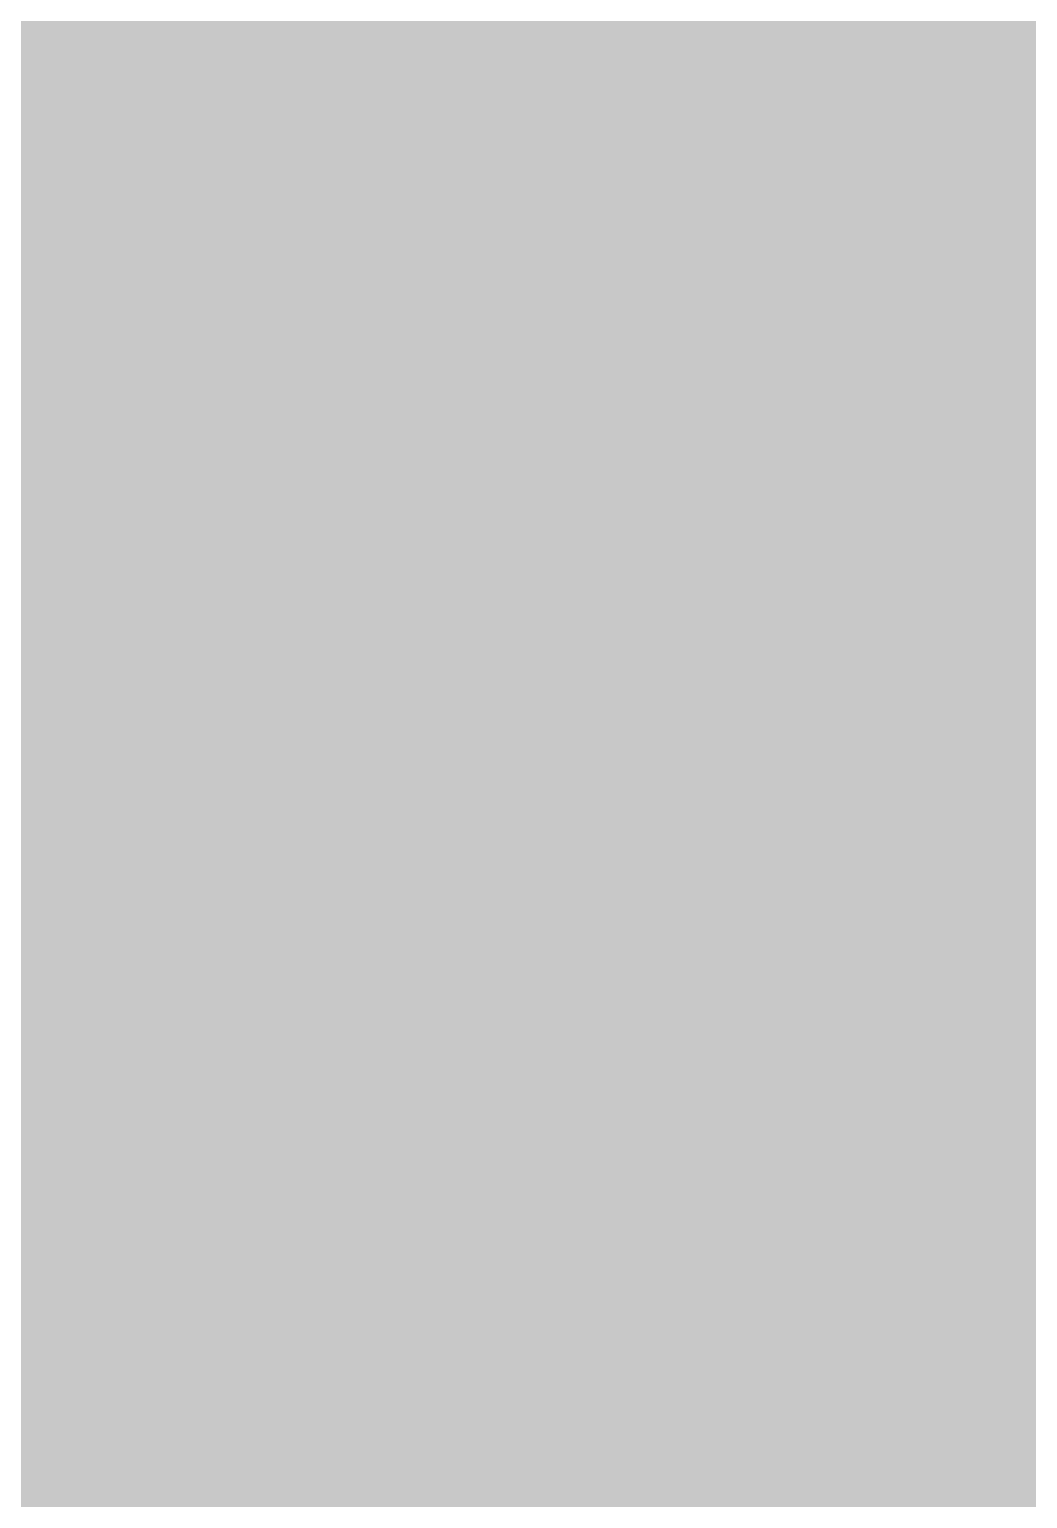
# Model space of a CAD drawing. Extents: x -7 to 100, y -42 to 30.
# Drawn here: x 5.75 to 11.28, y 10.17 to 18.3 of the extents above; entities that cross this region are included whole.
import ezdxf

# ---------------------------------------------------------------- set-up
doc = ezdxf.new("R2010")
doc.units = 0
doc.header["$MEASUREMENT"] = 0
doc.layers.get('0').update_dxf_attribs({"linetype": 'CONTINUOUS'})
for name, color, linetype in [('22-315-0_BOT', 7, 'CONTINUOUS'), ('22-315-0_DRD', 7, 'CONTINUOUS'), ('22-315-0_GND', 6, 'CONTINUOUS'), ('22-315-0_IN1', 4, 'CONTINUOUS'), ('22-315-0_SMB', 3, 'CONTINUOUS'), ('22-315-0_SMT', 5, 'CONTINUOUS'), ('22-315-0_SPT', 14, 'CONTINUOUS'), ('22-315-0_SST', 12, 'CONTINUOUS'), ('22-315-0_TOP', 11, 'CONTINUOUS'), ('THRUHOLE_TAP', 15, 'CONTINUOUS')]:
    doc.layers.add(name, color=color, linetype=linetype)

# ---------------------------------------------------------------- blocks, each defined once
blk = doc.blocks.new('ROUND_56')
at = {"const_width": 0.35052}
blk.add_lwpolyline([(-0.17526, 0, 1), (0.17526, 0, 1)], format="xyb", close=True, dxfattribs=at)
blk = doc.blocks.new('ROUND_62')
at = {"const_width": 0.35052}
blk.add_lwpolyline([(-0.17526, 0, 1), (0.17526, 0, 1)], format="xyb", close=True, dxfattribs=at)
blk = doc.blocks.new('ROUND_80')
at = {"const_width": 0.0635}
blk.add_lwpolyline([(-0.03175, 0, 1), (0.03175, 0, 1)], format="xyb", close=True, dxfattribs=at)
blk = doc.blocks.new('RECTANGLE_1')
blk.add_solid([(1.3462, 1.4986), (1.3462, -1.4986), (-1.3462, 1.4986), (-1.3462, -1.4986)])
blk = doc.blocks.new('RECTANGLE_2')
blk.add_solid([(0.63627, 0.51308), (0.63627, -0.51308), (-0.63627, 0.51308), (-0.63627, -0.51308)])
blk = doc.blocks.new('ROUND_30')
at = {"const_width": 0.35052}
blk.add_lwpolyline([(-0.17526, 0, 1), (0.17526, 0, 1)], format="xyb", close=True, dxfattribs=at)
blk = doc.blocks.new('ROUND_83')
at = {"const_width": 0.10033}
blk.add_lwpolyline([(-0.050164, 0, 1), (0.050164, 0, 1)], format="xyb", close=True, dxfattribs=at)

msp = doc.modelspace()

# ---------------------------------------------------------------- linework, layer by layer
at = {"layer": '22-315-0_BOT'}
for points, const_width in [([(10.2616, 27.97556), (10.2616, 11.0363)], 0.254), ([(10.033, 27.74696), (10.033, 11.0363)], 0.254), ([(9.8044, 27.51836), (9.8044, 11.0363)], 0.254), ([(10.4902, 26.1747), (10.4902, 11.0363)], 0.254), ([(10.7188, 26.1747), (10.7188, 11.0363)], 0.254), ([(10.9474, 26.1747), (10.9474, 11.0363)], 0.254), ([(11.176, 26.1747), (11.176, 11.04392)], 0.254), ([(9.5758, 23.98776), (9.5758, 11.0363)], 0.254), ([(9.3472, 23.75916), (9.3472, 11.0363)], 0.254), ([(9.1186, 23.53056), (9.1186, 11.0363)], 0.254), ([(8.89, 23.30196), (8.89, 11.0363)], 0.254), ([(8.6614, 23.07336), (8.6614, 11.0363)], 0.254), ([(8.4328, 22.84476), (8.4328, 11.0363)], 0.254), ([(8.2042, 22.61616), (8.2042, 11.0363)], 0.254), ([(7.9756, 22.38756), (7.9756, 11.0363)], 0.254), ([(7.747, 22.15896), (7.747, 11.0363)], 0.254), ([(7.5184, 21.93036), (7.5184, 11.0363)], 0.254), ([(7.2898, 21.70176), (7.2898, 11.03122)], 0.254), ([(7.0612, 21.47316), (7.0612, 10.95502)], 0.254), ([(6.8326, 21.24456), (6.8326, 10.75944)], 0.254), ([(6.604, 21.01596), (6.604, 10.53084)], 0.254), ([(6.3754, 20.78736), (6.3754, 10.30224)], 0.254), ([(6.1468, 20.55876), (6.1468, 10.07364)], 0.254), ([(5.6896, 20.2946), (5.6896, 10.0203)], 0.254), ([(5.9182, 20.34794), (5.9182, 10.0203)], 0.254), ([(18.2118, 18.2118), (-2.8956, 18.2118)], 0.254), ([(18.2118, 17.9832), (-2.8956, 17.9832)], 0.254), ([(18.2118, 17.7546), (-2.8956, 17.7546)], 0.254), ([(18.2118, 17.526), (-2.8956, 17.526)], 0.254), ([(18.2118, 17.2974), (-2.7559, 17.2974)], 0.254), ([(18.2118, 17.0688), (-2.64414, 17.0688)], 0.254), ([(18.2118, 16.8402), (-2.62382, 16.8402)], 0.254), ([(18.2118, 16.6116), (-2.68224, 16.6116)], 0.254), ([(18.2118, 16.383), (-2.84988, 16.383)], 0.254), ([(18.2118, 16.1544), (-5.969, 16.1544)], 0.254), ([(18.2118, 15.9258), (-5.969, 15.9258)], 0.254), ([(18.2118, 15.6972), (-5.969, 15.6972)], 0.254), ([(18.2118, 15.4686), (-5.969, 15.4686)], 0.254), ([(18.2118, 15.24), (-5.969, 15.24)], 0.254), ([(18.2118, 15.0114), (-5.969, 15.0114)], 0.254), ([(18.2118, 14.7828), (-5.969, 14.7828)], 0.254), ([(18.2118, 14.5542), (-5.969, 14.5542)], 0.254), ([(18.2118, 14.3256), (-5.969, 14.3256)], 0.254), ([(18.2118, 14.097), (-5.969, 14.097)], 0.254), ([(18.2118, 13.8684), (-5.969, 13.8684)], 0.254), ([(18.2118, 13.6398), (-5.969, 13.6398)], 0.254), ([(18.2118, 13.4112), (-5.969, 13.4112)], 0.254), ([(18.2118, 13.1826), (-5.969, 13.1826)], 0.254), ([(18.2118, 12.954), (-5.969, 12.954)], 0.254), ([(18.2118, 12.7254), (-5.969, 12.7254)], 0.254), ([(18.2118, 12.4968), (-5.969, 12.4968)], 0.254), ([(18.2118, 12.2682), (-5.969, 12.2682)], 0.254), ([(18.2118, 12.0396), (-5.969, 12.0396)], 0.254), ([(18.2118, 11.811), (-5.969, 11.811)], 0.254), ([(18.2118, 11.5824), (-5.969, 11.5824)], 0.254), ([(18.21688, 11.3538), (-3.41376, 11.3538)], 0.254), ([(18.32864, 11.1252), (-3.05816, 11.1252)], 0.254), ([(11.15568, 11.0363), (7.366, 11.0363)], 0.254), ([(6.9723, 10.8966), (-2.87782, 10.8966)], 0.254), ([(6.92658, 10.85342), (6.09092, 10.0203)], 0.254), ([(6.73862, 10.668), (-2.77876, 10.668)], 0.254), ([(11.43, 10.414), (7.366, 10.414), (6.35, 9.398), (2.286, 9.398), (1.016, 8.128)], 0.635), ([(6.51002, 10.4394), (-2.73304, 10.4394)], 0.254), ([(6.28142, 10.2108), (-2.73812, 10.2108)], 0.254)]:
    msp.add_lwpolyline(points, dxfattribs=dict(at, const_width=const_width))
at = {"layer": '22-315-0_BOT', "const_width": 0.254}
for points in [[(11.43, 11.09472, 0.1041726), (11.15542, 11.03689)], [(7.366, 11.0363, 0.198913), (6.92597, 10.85403)]]:
    msp.add_lwpolyline(points, format="xyb", dxfattribs=at)
at = {"layer": '22-315-0_DRD', "const_width": 0.254}
for points in [[(10.033, 12.065), (10.033, 10.795)], [(11.303, 12.065), (10.033, 12.065)], [(10.668, 12.065), (10.668, 10.795)], [(11.303, 10.795), (11.303, 12.065)], [(11.303, 11.43), (10.033, 11.43)], [(10.795, 11.049), (10.795, 9.779)], [(12.065, 11.049), (10.795, 11.049)], [(10.033, 10.795), (11.303, 10.795)], [(12.065, 10.414), (10.795, 10.414)]]:
    msp.add_lwpolyline(points, dxfattribs=at)
at = {"layer": '22-315-0_IN1', "const_width": 0.254}
for points in [[(6.1468, 29.337), (6.1468, 0.381)], [(6.3754, 29.337), (6.3754, 0.381)], [(6.604, 29.337), (6.604, 0.381)], [(6.8326, 29.337), (6.8326, 0.381)], [(7.0612, 29.337), (7.0612, 0.381)], [(7.2898, 29.337), (7.2898, 0.381)], [(7.5184, 29.337), (7.5184, 0.381)], [(7.747, 29.337), (7.747, 0.381)], [(7.9756, 29.337), (7.9756, 0.381)], [(8.2042, 29.337), (8.2042, 0.381)], [(8.4328, 29.337), (8.4328, 0.381)], [(8.6614, 29.337), (8.6614, 0.381)], [(8.89, 29.337), (8.89, 0.381)], [(9.1186, 29.337), (9.1186, 0.381)], [(9.3472, 29.337), (9.3472, 0.381)], [(9.5758, 29.337), (9.5758, 2.86512)], [(9.8044, 29.337), (9.8044, 3.2639)], [(10.033, 29.337), (10.033, 3.4544)], [(10.2616, 29.337), (10.2616, 3.56362)], [(10.4902, 26.1747), (10.4902, 3.61188)], [(10.7188, 26.1747), (10.7188, 3.61188)], [(10.9474, 26.1747), (10.9474, 10.89152)], [(11.176, 26.1747), (11.176, 11.04392)], [(5.9182, 25.19426), (5.9182, 4.80314)], [(5.6896, 24.78532), (5.6896, 5.21208)], [(28.6512, 18.2118), (-5.969, 18.2118)], [(28.6512, 17.9832), (-5.969, 17.9832)], [(28.6512, 17.7546), (-5.969, 17.7546)], [(28.6512, 17.526), (-3.05816, 17.526)], [(28.6512, 17.2974), (-2.7559, 17.2974)], [(28.6512, 17.0688), (-2.64414, 17.0688)], [(28.6512, 16.8402), (-2.62382, 16.8402)], [(19.07794, 16.6116), (-2.68224, 16.6116)], [(18.92808, 16.383), (-2.84988, 16.383)], [(18.87728, 16.1544), (-5.969, 16.1544)], [(18.90776, 15.9258), (-5.969, 15.9258)], [(19.03222, 15.6972), (-5.969, 15.6972)], [(19.39544, 15.4686), (-5.969, 15.4686)], [(22.17928, 15.24), (-5.969, 15.24)], [(22.21992, 15.0114), (-5.969, 15.0114)], [(22.35708, 14.7828), (-5.969, 14.7828)], [(28.6512, 14.5542), (-5.969, 14.5542)], [(28.6512, 14.3256), (-5.969, 14.3256)], [(28.6512, 14.097), (-5.969, 14.097)], [(28.6512, 13.8684), (-5.969, 13.8684)], [(28.6512, 13.6398), (-5.969, 13.6398)], [(28.6512, 13.4112), (-5.969, 13.4112)], [(19.20494, 13.1826), (-5.969, 13.1826)], [(19.05508, 12.954), (-5.969, 12.954)], [(19.00428, 12.7254), (-5.969, 12.7254)], [(19.03476, 12.4968), (-5.969, 12.4968)], [(19.15922, 12.2682), (-5.969, 12.2682)], [(19.25574, 12.0396), (-5.969, 12.0396)], [(18.99412, 11.811), (-5.969, 11.811)], [(18.89506, 11.5824), (-5.969, 11.5824)], [(18.88236, 11.3538), (-3.41376, 11.3538)], [(18.95094, 11.1252), (-3.05816, 11.1252)], [(10.94994, 10.8966), (-2.87782, 10.8966)], [(10.80008, 10.668), (-2.77876, 10.668)], [(10.74928, 10.4394), (-2.73304, 10.4394)], [(10.77976, 10.2108), (-2.73812, 10.2108)]]:
    msp.add_lwpolyline(points, dxfattribs=at)
for points in [[(11.43, 11.09472, 0.4142136), (10.74928, 10.414)], [(10.74928, 10.414, 0.4142136), (11.43, 9.73328)]]:
    msp.add_lwpolyline(points, format="xyb", dxfattribs=at)
at = {"layer": '22-315-0_SMB', "const_width": 0.254}
for points in [[(9.017, 23.622), (9.017, 4.445)], [(9.1186, 23.622), (9.1186, 4.445)], [(9.3472, 23.622), (9.3472, 4.445)], [(9.5758, 23.622), (9.5758, 4.445)], [(9.8044, 23.622), (9.8044, 4.445)], [(10.033, 23.622), (10.033, 4.445)], [(10.2616, 23.622), (10.2616, 4.445)], [(10.4902, 23.622), (10.4902, 4.445)], [(10.7188, 23.622), (10.7188, 4.445)], [(10.9474, 23.622), (10.9474, 4.445)], [(11.176, 23.622), (11.176, 4.445)], [(17.653, 18.2626), (9.017, 18.2626)], [(17.653, 18.034), (9.017, 18.034)], [(17.653, 17.8054), (9.017, 17.8054)], [(17.653, 17.5768), (9.017, 17.5768)], [(17.653, 17.3482), (9.017, 17.3482)], [(17.653, 17.1196), (9.017, 17.1196)], [(17.653, 16.891), (9.017, 16.891)], [(17.653, 16.6624), (9.017, 16.6624)], [(17.653, 16.4338), (9.017, 16.4338)], [(17.653, 16.2052), (9.017, 16.2052)], [(17.653, 15.9766), (9.017, 15.9766)], [(17.653, 15.748), (9.017, 15.748)], [(17.653, 15.5194), (9.017, 15.5194)], [(17.653, 15.2908), (9.017, 15.2908)], [(17.653, 15.0622), (9.017, 15.0622)], [(17.653, 14.8336), (9.017, 14.8336)], [(17.653, 14.605), (9.017, 14.605)], [(17.653, 14.3764), (9.017, 14.3764)], [(17.653, 14.1478), (9.017, 14.1478)], [(17.653, 13.9192), (9.017, 13.9192)], [(17.653, 13.6906), (9.017, 13.6906)], [(17.653, 13.462), (9.017, 13.462)], [(17.653, 13.2334), (9.017, 13.2334)], [(17.653, 13.0048), (9.017, 13.0048)], [(17.653, 12.7762), (9.017, 12.7762)], [(17.653, 12.5476), (9.017, 12.5476)], [(17.653, 12.319), (9.017, 12.319)], [(17.653, 12.0904), (9.017, 12.0904)], [(17.653, 11.8618), (9.017, 11.8618)], [(17.653, 11.6332), (9.017, 11.6332)], [(17.653, 11.4046), (9.017, 11.4046)], [(17.526, 11.176), (9.017, 11.176)], [(17.2974, 10.9474), (9.017, 10.9474)], [(17.0688, 10.7188), (9.017, 10.7188)], [(16.8402, 10.4902), (9.017, 10.4902)], [(16.637, 10.2616), (9.017, 10.2616)]]:
    msp.add_lwpolyline(points, dxfattribs=at)
at = {"layer": '22-315-0_SMT', "const_width": 0.127}
for points in [[(7.99592, 18.20672), (5.49402, 18.20672)], [(7.99592, 18.20672), (7.99592, 11.10488), (5.49402, 11.10488)], [(7.99592, 18.17878), (5.49402, 18.17878)], [(5.70992, 18.20672), (5.70992, 17.18056)], [(5.82422, 18.20672), (5.82422, 17.1196)], [(5.93852, 18.20672), (5.93852, 17.05356)], [(6.05282, 18.20672), (6.05282, 16.97736)], [(6.16712, 18.20672), (6.16712, 16.89354)], [(6.28142, 18.20672), (6.28142, 16.8021)], [(6.39572, 18.20672), (6.39572, 16.69796)], [(6.51002, 18.20672), (6.51002, 16.58366)], [(6.62432, 18.20672), (6.62432, 16.45158)], [(6.73862, 18.20672), (6.73862, 16.30426)], [(6.85292, 18.20672), (6.85292, 16.13154)], [(6.96722, 18.20672), (6.96722, 15.9258)], [(7.08152, 18.20672), (7.08152, 15.66926)], [(7.19582, 18.20672), (7.19582, 15.29588)], [(7.31012, 18.20672), (7.31012, 11.10488)], [(7.42442, 18.20672), (7.42442, 11.10488)], [(7.53872, 18.20672), (7.53872, 11.10488)], [(7.65302, 18.20672), (7.65302, 11.10488)], [(7.76732, 18.20672), (7.76732, 11.10488)], [(7.88162, 18.20672), (7.88162, 11.10488)], [(7.99592, 18.06448), (5.49402, 18.06448)], [(7.99592, 17.95018), (5.49402, 17.95018)], [(7.99592, 17.83588), (5.49402, 17.83588)], [(7.99592, 17.72158), (5.49402, 17.72158)], [(7.99592, 17.60728), (5.49402, 17.60728)], [(7.99592, 17.49298), (5.49402, 17.49298)], [(7.99592, 17.37868), (5.49402, 17.37868)], [(7.99592, 17.26438), (5.52704, 17.26438)], [(7.99592, 17.15008), (5.77088, 17.15008)], [(7.99592, 17.03578), (5.96646, 17.03578)], [(7.99592, 16.92148), (6.13156, 16.92148)], [(7.99592, 16.80718), (6.2738, 16.80718)], [(7.99592, 16.69288), (6.4008, 16.69288)], [(7.99592, 16.57858), (6.5151, 16.57858)], [(7.99592, 16.46428), (6.61416, 16.46428)], [(7.99592, 16.34998), (6.7056, 16.34998)], [(7.99592, 16.23568), (6.78688, 16.23568)], [(7.99592, 16.12138), (6.86054, 16.12138)], [(7.99592, 16.00708), (6.92658, 16.00708)], [(7.99592, 15.89278), (6.985, 15.89278)], [(7.99592, 15.77848), (7.0358, 15.77848)], [(7.99592, 15.66418), (7.08406, 15.66418)], [(7.99592, 15.54988), (7.1247, 15.54988)], [(7.99592, 15.43558), (7.16026, 15.43558)], [(7.99592, 15.32128), (7.19074, 15.32128)], [(7.99592, 15.20698), (7.21614, 15.20698)], [(7.99592, 15.09268), (7.23646, 15.09268)], [(7.99592, 14.97838), (7.2517, 14.97838)], [(7.99592, 14.86408), (7.26186, 14.86408)], [(7.99592, 14.74978), (7.26948, 14.74978)], [(7.99592, 14.63548), (7.26948, 14.63548)], [(7.99592, 14.52118), (7.26694, 14.52118)], [(7.99592, 14.40688), (7.25932, 14.40688)], [(7.99592, 14.29258), (7.24662, 14.29258)], [(7.99592, 14.17828), (7.22884, 14.17828)], [(7.19582, 14.01318), (7.19582, 11.10488)], [(7.99592, 14.06398), (7.20852, 14.06398)], [(7.99592, 13.94968), (7.18058, 13.94968)], [(7.99592, 13.83538), (7.14756, 13.83538)], [(7.99592, 13.72108), (7.112, 13.72108)], [(7.99592, 13.60678), (7.06882, 13.60678)], [(7.08152, 13.64234), (7.08152, 11.10488)], [(7.99592, 13.49248), (7.02056, 13.49248)], [(7.99592, 13.37818), (6.96468, 13.37818)], [(6.96722, 13.38326), (6.96722, 11.10488)], [(7.99592, 13.26388), (6.90372, 13.26388)], [(7.99592, 13.14958), (6.83514, 13.14958)], [(6.85292, 13.17752), (6.85292, 11.10488)], [(7.99592, 13.03528), (6.75894, 13.03528)], [(6.73862, 13.00734), (6.73862, 11.10488)], [(7.99592, 12.92098), (6.67512, 12.92098)], [(7.99592, 12.80668), (6.58114, 12.80668)], [(6.62432, 12.85748), (6.62432, 11.10488)], [(6.51002, 12.72794), (6.51002, 11.10488)], [(7.99592, 12.69238), (6.477, 12.69238)], [(7.99592, 12.57808), (6.36016, 12.57808)], [(6.39572, 12.61364), (6.39572, 11.10488)], [(7.99592, 12.46378), (6.22808, 12.46378)], [(6.28142, 12.5095), (6.28142, 11.10488)], [(6.16712, 12.41552), (6.16712, 11.10488)], [(6.05282, 12.3317), (6.05282, 11.10488)], [(7.99592, 12.34948), (6.07822, 12.34948)], [(7.99592, 12.23518), (5.90296, 12.23518)], [(5.93852, 12.25804), (5.93852, 11.10488)], [(5.82422, 12.18946), (5.82422, 11.10488)], [(7.99592, 12.12088), (5.69468, 12.12088)], [(5.70992, 12.1285), (5.70992, 11.10488)], [(7.99592, 12.00658), (5.49402, 12.00658)], [(7.99592, 11.89228), (5.49402, 11.89228)], [(7.99592, 11.77798), (5.49402, 11.77798)], [(7.99592, 11.66368), (5.49402, 11.66368)], [(7.99592, 11.54938), (5.49402, 11.54938)], [(7.99592, 11.43508), (5.49402, 11.43508)], [(7.99592, 11.32078), (5.49402, 11.32078)], [(7.99592, 11.20648), (5.49402, 11.20648)]]:
    msp.add_lwpolyline(points, dxfattribs=at)
for points in [[(7.26948, 14.6558, 0.3066331), (5.49402, 17.27708)], [(5.49402, 12.03198, 0.3067242), (7.27202, 14.6558)]]:
    msp.add_lwpolyline(points, format="xyb", dxfattribs=at)
at = {"layer": '22-315-0_SPT', "const_width": 0.127}
for points in [[(7.99592, 18.20672), (5.49402, 18.20672), (5.49402, 17.27708)], [(7.99592, 18.17878), (5.49402, 18.17878)], [(5.70992, 18.20672), (5.70992, 17.18056)], [(5.82422, 18.20672), (5.82422, 17.1196)], [(5.93852, 18.20672), (5.93852, 17.05356)], [(6.05282, 18.20672), (6.05282, 16.97736)], [(6.16712, 18.20672), (6.16712, 16.89354)], [(6.28142, 18.20672), (6.28142, 16.8021)], [(6.39572, 18.20672), (6.39572, 16.69796)], [(6.51002, 18.20672), (6.51002, 16.58366)], [(6.62432, 18.20672), (6.62432, 16.45158)], [(6.73862, 18.20672), (6.73862, 16.30426)], [(6.85292, 18.20672), (6.85292, 16.13154)], [(6.96722, 18.20672), (6.96722, 15.9258)], [(7.08152, 18.20672), (7.08152, 15.66926)], [(7.19582, 18.20672), (7.19582, 15.29588)], [(7.31012, 18.20672), (7.31012, 11.10488)], [(7.42442, 18.20672), (7.42442, 11.10488)], [(7.53872, 18.20672), (7.53872, 11.10488)], [(7.65302, 18.20672), (7.65302, 11.10488)], [(7.76732, 18.20672), (7.76732, 11.10488)], [(7.88162, 18.20672), (7.88162, 11.10488)], [(7.99592, 18.20672), (7.99592, 11.10488)], [(7.99592, 18.06448), (5.49402, 18.06448)], [(7.99592, 17.95018), (5.49402, 17.95018)], [(7.99592, 17.83588), (5.49402, 17.83588)], [(7.99592, 17.72158), (5.49402, 17.72158)], [(7.99592, 17.60728), (5.49402, 17.60728)], [(7.99592, 17.49298), (5.49402, 17.49298)], [(7.99592, 17.37868), (5.49402, 17.37868)], [(7.99592, 17.26438), (5.52704, 17.26438)], [(7.99592, 17.15008), (5.77088, 17.15008)], [(7.99592, 17.03578), (5.96646, 17.03578)], [(7.99592, 16.92148), (6.13156, 16.92148)], [(7.99592, 16.80718), (6.2738, 16.80718)], [(7.99592, 16.69288), (6.4008, 16.69288)], [(7.99592, 16.57858), (6.5151, 16.57858)], [(7.99592, 16.46428), (6.61416, 16.46428)], [(7.99592, 16.34998), (6.7056, 16.34998)], [(7.99592, 16.23568), (6.78688, 16.23568)], [(7.99592, 16.12138), (6.86054, 16.12138)], [(7.99592, 16.00708), (6.92658, 16.00708)], [(7.99592, 15.89278), (6.985, 15.89278)], [(7.99592, 15.77848), (7.0358, 15.77848)], [(7.99592, 15.66418), (7.08406, 15.66418)], [(7.99592, 15.54988), (7.1247, 15.54988)], [(7.99592, 15.43558), (7.16026, 15.43558)], [(7.99592, 15.32128), (7.19074, 15.32128)], [(7.99592, 15.20698), (7.21614, 15.20698)], [(7.99592, 15.09268), (7.23646, 15.09268)], [(7.99592, 14.97838), (7.2517, 14.97838)], [(7.99592, 14.86408), (7.26186, 14.86408)], [(7.99592, 14.74978), (7.26948, 14.74978)], [(7.99592, 14.63548), (7.26948, 14.63548)], [(7.99592, 14.52118), (7.26694, 14.52118)], [(7.99592, 14.40688), (7.25932, 14.40688)], [(7.99592, 14.29258), (7.24662, 14.29258)], [(7.99592, 14.17828), (7.22884, 14.17828)], [(7.19582, 14.01318), (7.19582, 11.10488)], [(7.99592, 14.06398), (7.20852, 14.06398)], [(7.99592, 13.94968), (7.18058, 13.94968)], [(7.99592, 13.83538), (7.14756, 13.83538)], [(7.99592, 13.72108), (7.112, 13.72108)], [(7.99592, 13.60678), (7.06882, 13.60678)], [(7.08152, 13.64234), (7.08152, 11.10488)], [(7.99592, 13.49248), (7.02056, 13.49248)], [(7.99592, 13.37818), (6.96468, 13.37818)], [(6.96722, 13.38326), (6.96722, 11.10488)], [(7.99592, 13.26388), (6.90372, 13.26388)], [(7.99592, 13.14958), (6.83514, 13.14958)], [(6.85292, 13.17752), (6.85292, 11.10488)], [(7.99592, 13.03528), (6.75894, 13.03528)], [(6.73862, 13.00734), (6.73862, 11.10488)], [(7.99592, 12.92098), (6.67512, 12.92098)], [(7.99592, 12.80668), (6.58114, 12.80668)], [(6.62432, 12.85748), (6.62432, 11.10488)], [(6.51002, 12.72794), (6.51002, 11.10488)], [(7.99592, 12.69238), (6.477, 12.69238)], [(7.99592, 12.57808), (6.36016, 12.57808)], [(6.39572, 12.61364), (6.39572, 11.10488)], [(7.99592, 12.46378), (6.22808, 12.46378)], [(6.28142, 12.5095), (6.28142, 11.10488)], [(6.16712, 12.41552), (6.16712, 11.10488)], [(6.05282, 12.3317), (6.05282, 11.10488)], [(7.99592, 12.34948), (6.07822, 12.34948)], [(7.99592, 12.23518), (5.90296, 12.23518)], [(5.93852, 12.25804), (5.93852, 11.10488)], [(5.82422, 12.18946), (5.82422, 11.10488)], [(7.99592, 12.12088), (5.69468, 12.12088)], [(5.70992, 12.1285), (5.70992, 11.10488)], [(7.99592, 12.00658), (5.49402, 12.00658)], [(7.99592, 11.89228), (5.49402, 11.89228)], [(7.99592, 11.77798), (5.49402, 11.77798)], [(7.99592, 11.66368), (5.49402, 11.66368)], [(7.99592, 11.54938), (5.49402, 11.54938)], [(7.99592, 11.43508), (5.49402, 11.43508)], [(7.99592, 11.32078), (5.49402, 11.32078)], [(7.99592, 11.20648), (5.49402, 11.20648)], [(7.99592, 11.10488), (5.49402, 11.10488)]]:
    msp.add_lwpolyline(points, dxfattribs=at)
for points in [[(7.26948, 14.6558, 0.3066331), (5.49402, 17.27708)], [(5.49402, 12.03198, 0.3067242), (7.27202, 14.6558)]]:
    msp.add_lwpolyline(points, format="xyb", dxfattribs=at)
at = {"layer": '22-315-0_SST'}
for points, const_width in [([(1.04648, 11.70432), (1.04648, 16.58366), (2.46634, 18.00352), (7.34568, 18.00352)], 0.1524), ([(7.84606, 17.50568), (7.84606, 12.6238)], 0.1524), ([(18.2626, 17.399), (18.2626, 16.8656), (10.9474, 16.8656), (10.9474, 17.399)], 0.1524), ([(9.7409, 17.06118), (9.7409, 16.21282), (9.68248, 16.04518), (9.32688, 16.04518), (9.26592, 16.21282), (9.26592, 17.06118)], 0.1524), ([(10.5791, 16.04518), (10.10412, 16.04518), (10.5791, 16.72082), (10.5791, 16.891), (10.52068, 17.06118), (10.16508, 17.06118), (10.10412, 16.891)], 0.1524), ([(11.303, 16.002), (11.049, 15.748), (11.049, 10.668), (19.431, 10.668), (19.431, 16.002), (14.478, 16.002), (14.097, 15.621), (13.716, 16.002), (11.303, 16.002)], 0.254), ([(10.414, 12.192), (10.414, 15.748), (8.636, 15.748), (8.636, 12.192), (10.414, 12.192)], 0.1524), ([(7.84606, 12.6238), (6.4262, 11.20394), (1.54432, 11.20394)], 0.1524), ([(7.55904, 12.33932), (7.63016, 12.2682), (8.19658, 11.70178)], 0.1524), ([(9.91616, 11.46556), (10.08634, 11.5824), (10.08634, 11.82116), (9.91616, 11.938), (9.74852, 11.938), (9.40816, 11.70178), (9.07034, 11.938), (9.07034, 11.46556)], 0.1524), ([(7.48792, 10.85342), (8.19658, 11.56208)], 0.1524), ([(7.34822, 10.85342), (6.7818, 11.41984), (6.71068, 11.49096)], 0.1524), ([(9.91616, 11.0998), (10.08634, 11.04138), (10.08634, 10.68578), (9.91616, 10.62736), (9.24052, 10.62736), (9.07034, 10.68578), (9.07034, 11.04138), (9.24052, 11.0998)], 0.1524), ([(9.23544, 6.25856), (13.589, 6.25602), (15.2273, 6.25602), (15.2273, 10.25398), (8.1026, 10.2616), (7.6454, 9.8044), (7.6454, 6.604), (8.0772, 6.2484), (9.23544, 6.25856)], 0.1524), ([(10.6172, 6.2992), (10.6172, 10.2362)], 0.1524)]:
    msp.add_lwpolyline(points, dxfattribs=dict(at, const_width=const_width))
at = {"layer": '22-315-0_SST', "const_width": 0.1524}
for points in [[(7.84606, 17.50568, 0.4142136), (7.34568, 18.00606)], [(7.79526, 14.605, 0.4142136), (4.445, 17.95526)], [(4.445, 11.25474, 0.4142136), (7.79526, 14.605)], [(8.22452, 11.6332, 0.1943176), (8.19404, 11.70178)], [(8.19404, 11.56208, 0.1989124), (8.2235, 11.6332)], [(7.34568, 10.85342, 0.1989124), (7.4168, 10.82396)], [(7.4168, 10.82548, 0.1989087), (7.48685, 10.85449)]]:
    msp.add_lwpolyline(points, format="xyb", dxfattribs=at)
at = {"layer": '22-315-0_TOP'}
for points, const_width in [([(8.85952, 22.73046), (8.85952, 15.88008)], 0.254), ([(9.08812, 22.7965), (9.08812, 15.88008)], 0.254), ([(8.63092, 22.50186), (8.63092, 15.88008)], 0.254), ([(12.53236, 20.9296), (9.07796, 20.9296), (9.07796, 17.1704)], 0.254), ([(10.80516, 17.1704), (10.80516, 19.05)], 0.254), ([(9.07796, 18.2118), (8.49884, 18.2118)], 0.254), ([(7.99592, 18.15592), (5.49402, 18.15592), (5.49402, 14.6812)], 0.254), ([(5.72262, 18.15592), (5.72262, 11.05408)], 0.254), ([(5.95122, 18.15592), (5.95122, 11.05408)], 0.254), ([(6.17982, 18.15592), (6.17982, 11.05408)], 0.254), ([(6.40842, 18.15592), (6.40842, 11.05408)], 0.254), ([(6.63702, 18.15592), (6.63702, 11.05408)], 0.254), ([(6.86562, 18.15592), (6.86562, 11.05408)], 0.254), ([(7.09422, 18.15592), (7.09422, 11.05408)], 0.254), ([(7.32282, 18.15592), (7.32282, 11.05408)], 0.254), ([(7.55142, 18.15592), (7.55142, 11.05408)], 0.254), ([(7.78002, 18.15592), (7.78002, 11.05408)], 0.254), ([(7.99592, 18.15592), (7.99592, 11.05408)], 0.254), ([(8.50392, 18.15592), (8.50392, 15.6845)], 0.254), ([(9.07796, 17.9832), (8.50392, 17.9832)], 0.254), ([(7.99592, 17.91208), (5.49402, 17.91208)], 0.254), ([(7.99592, 17.68348), (5.49402, 17.68348)], 0.254), ([(9.07796, 17.7546), (8.50392, 17.7546)], 0.254), ([(9.07796, 17.526), (8.50392, 17.526)], 0.254), ([(7.99592, 17.45488), (5.49402, 17.45488)], 0.254), ([(9.07796, 17.2974), (8.50392, 17.2974)], 0.254), ([(7.99592, 17.22628), (5.49402, 17.22628)], 0.254), ([(12.53236, 17.1704), (9.07796, 17.1704)], 0.254), ([(9.31672, 17.1704), (9.31672, 15.88008)], 0.254), ([(9.54532, 17.1704), (9.54532, 15.89786)], 0.254), ([(9.77392, 17.1704), (9.77392, 15.9385)], 0.254), ([(10.00252, 17.1704), (10.00252, 15.9385)], 0.254), ([(10.23112, 17.1704), (10.23112, 15.9385)], 0.254), ([(10.45972, 17.1704), (10.45972, 15.9385)], 0.254), ([(10.68832, 17.1704), (10.68832, 15.9385)], 0.254), ([(10.91692, 17.1704), (10.91692, 15.9385)], 0.254), ([(11.14552, 17.1704), (11.14552, 15.9385)], 0.254), ([(11.37412, 17.1704), (11.37412, 15.9385)], 0.254), ([(17.2593, 17.0688), (8.50392, 17.0688)], 0.254), ([(7.99592, 16.99768), (5.49402, 16.99768)], 0.254), ([(17.2593, 16.8402), (8.50392, 16.8402)], 0.254), ([(7.99592, 16.76908), (5.49402, 16.76908)], 0.254), ([(17.2593, 16.6116), (8.50392, 16.6116)], 0.254), ([(7.99592, 16.54048), (5.49402, 16.54048)], 0.254), ([(17.2593, 16.383), (8.50392, 16.383)], 0.254), ([(7.99592, 16.31188), (5.49402, 16.31188)], 0.254), ([(17.2593, 16.1544), (8.50392, 16.1544)], 0.254), ([(7.99592, 16.08328), (5.49402, 16.08328)], 0.254), ([(9.64692, 15.9258), (8.50392, 15.9258)], 0.254), ([(12.4587, 15.9385), (9.779, 15.9385)], 0.254), ([(7.99592, 15.85468), (5.49402, 15.85468)], 0.254), ([(8.50646, 15.88008), (8.50646, 15.6845)], 0.254), ([(9.4996, 15.88008), (8.50646, 15.88008)], 0.254), ([(7.99592, 15.62608), (5.49402, 15.62608)], 0.254), ([(12.4587, 15.24), (9.779, 15.24), (9.525, 14.986)], 0.635), ([(7.99592, 15.39748), (5.49402, 15.39748)], 0.254), ([(7.99592, 15.16888), (5.49402, 15.16888)], 0.254), ([(9.525, 14.986), (8.0264, 14.986), (7.6454, 14.605)], 0.635), ([(7.99592, 14.94028), (5.49402, 14.94028)], 0.254), ([(9.2202, 8.255), (9.8552, 7.62), (9.7028, 7.62), (7.6454, 9.6774), (7.6454, 14.605)], 0.635), ([(7.99592, 14.71168), (5.49402, 14.71168)], 0.254), ([(7.99592, 14.48308), (5.49402, 14.48308)], 0.254), ([(8.50392, 14.2875), (8.50392, 11.05408)], 0.254), ([(8.50646, 14.2875), (8.50646, 14.09192)], 0.254), ([(7.99592, 14.25448), (5.49402, 14.25448)], 0.254), ([(7.99592, 14.02588), (5.49402, 14.02588)], 0.254), ([(9.91362, 14.097), (8.50392, 14.097)], 0.254), ([(9.90854, 14.09192), (8.50646, 14.09192)], 0.254), ([(8.63092, 14.09192), (8.63092, 13.84808)], 0.254), ([(8.85952, 14.09192), (8.85952, 13.84808)], 0.254), ([(9.08812, 14.09192), (9.08812, 13.84808)], 0.254), ([(9.31672, 14.09192), (9.31672, 13.84808)], 0.254), ([(9.54532, 14.09192), (9.54532, 13.84808)], 0.254), ([(9.90854, 14.09192), (9.6647, 13.84808)], 0.254), ([(9.77392, 14.09192), (9.77392, 13.9573)], 0.254), ([(12.4587, 13.97), (10.541, 13.97), (9.525, 12.954)], 0.3048), ([(9.68502, 13.8684), (8.50392, 13.8684)], 0.254), ([(7.99592, 13.79728), (5.49402, 13.79728)], 0.254), ([(8.50646, 13.84808), (8.50646, 12.05992)], 0.254), ([(9.6647, 13.84808), (8.50646, 13.84808)], 0.254), ([(7.99592, 13.56868), (5.49402, 13.56868)], 0.254), ([(10.76198, 13.4366), (10.54354, 13.21816)], 0.254), ([(11.1252, 13.4112), (10.73658, 13.4112)], 0.254), ([(11.1252, 13.4366), (10.76198, 13.4366)], 0.254), ([(10.91692, 13.4366), (10.91692, 10.9347)], 0.254), ([(11.1252, 13.4366), (11.1252, 13.3858)], 0.254), ([(11.1252, 13.3858), (11.1252, 13.2842)], 0.254), ([(7.99592, 13.34008), (5.49402, 13.34008)], 0.254), ([(10.68832, 13.36294), (10.68832, 3.66776)], 0.254), ([(10.54354, 13.21816), (10.54354, 12.05992)], 0.254), ([(11.1252, 13.2842), (11.1252, 12.1158)], 0.254), ([(11.1252, 13.1826), (10.54354, 13.1826)], 0.254), ([(7.99592, 13.11148), (5.49402, 13.11148)], 0.254), ([(7.99592, 12.88288), (5.49402, 12.88288)], 0.254), ([(11.1252, 12.954), (10.54354, 12.954)], 0.254), ([(11.1252, 12.7254), (10.54354, 12.7254)], 0.254), ([(7.99592, 12.65428), (5.49402, 12.65428)], 0.254), ([(11.1252, 12.4968), (10.54354, 12.4968)], 0.254), ([(7.99592, 12.42568), (5.49402, 12.42568)], 0.254), ([(11.1252, 12.2682), (10.54354, 12.2682)], 0.254), ([(7.99592, 12.19708), (5.49402, 12.19708)], 0.254), ([(11.1252, 12.1158), (11.1252, 12.0142)], 0.254), ([(11.1252, 12.0396), (8.50392, 12.0396)], 0.254), ([(10.54354, 12.05992), (8.50646, 12.05992)], 0.254), ([(8.63092, 12.05992), (8.63092, 10.0076)], 0.254), ([(8.85952, 12.05992), (8.85952, 10.0076)], 0.254), ([(9.08812, 12.05992), (9.08812, 10.0076)], 0.254), ([(9.31672, 12.05992), (9.31672, 10.0076)], 0.254), ([(9.54532, 12.05992), (9.54532, 10.0076)], 0.254), ([(9.77392, 12.05992), (9.77392, 10.0076)], 0.254), ([(10.00252, 12.05992), (10.00252, 10.0076)], 0.254), ([(10.23112, 12.05992), (10.23112, 10.0076)], 0.254), ([(10.45972, 12.05992), (10.45972, 10.0076)], 0.254), ([(11.1252, 12.0142), (11.1252, 11.07694)], 0.254), ([(7.99592, 11.96848), (5.49402, 11.96848)], 0.254), ([(11.1252, 11.811), (8.50392, 11.811)], 0.254), ([(7.99592, 11.73988), (5.49402, 11.73988)], 0.254), ([(11.1252, 11.5824), (8.50392, 11.5824)], 0.254), ([(7.99592, 11.51128), (5.49402, 11.51128)], 0.254), ([(11.1252, 11.43), (12.4587, 11.43)], 0.254), ([(11.1252, 11.3538), (8.50392, 11.3538)], 0.254), ([(10.668, 11.43), (12.4587, 11.43)], 0.2032), ([(7.99592, 11.28268), (5.49402, 11.28268)], 0.254), ([(11.1252, 11.1252), (8.50392, 11.1252)], 0.254), ([(7.99592, 11.05408), (5.49402, 11.05408)], 0.254), ([(10.88136, 10.8966), (8.47852, 10.8966)], 0.254), ([(8.40232, 10.75182), (8.40232, 10.0076)], 0.254), ([(8.3439, 10.68578), (8.3439, 10.0076)], 0.254), ([(10.7442, 10.668), (8.3439, 10.668)], 0.254), ([(5.842, 10.54608), (5.842, 10.287)], 0.254), ([(6.9469, 10.54608), (5.842, 10.54608)], 0.254), ([(5.88772, 10.54608), (5.88772, 7.52602)], 0.254), ([(6.11632, 10.54608), (6.11632, 7.39394)], 0.254), ([(6.34492, 10.54608), (6.34492, 7.239)], 0.254), ([(6.57352, 10.54608), (6.57352, 7.0612)], 0.254), ([(6.80212, 10.54608), (6.80212, 6.85292)], 0.254), ([(6.9469, 10.54608), (6.9469, 9.6774)], 0.254), ([(26.035, 8.79856), (25.9969, 8.79856), (24.892, 9.906), (17.018, 9.906), (16.51, 10.414), (11.43, 10.414)], 0.635), ([(6.9469, 10.4394), (5.842, 10.4394)], 0.254), ([(10.69848, 10.4394), (8.3439, 10.4394)], 0.254), ([(5.842, 10.287), (3.048, 10.287)], 0.254), ([(5.65912, 10.287), (5.65912, 7.64032)], 0.254), ([(6.9469, 10.2108), (0.2286, 10.2108)], 0.254), ([(10.72896, 10.2108), (8.3439, 10.2108)], 0.254)]:
    msp.add_lwpolyline(points, dxfattribs=dict(at, const_width=const_width))
at = {"layer": '22-315-0_TOP', "const_width": 0.254}
for points in [[(8.50392, 18.15592, 0.4142136), (7.99592, 18.66392)], [(9.779, 15.9385, 0.1032596), (9.49956, 15.88017)], [(8.3439, 10.68578, 0.2062937), (8.50261, 11.05408)], [(11.1252, 11.07694, 0.2929345), (10.70102, 10.414)], [(10.69848, 10.414, 0.4142136), (11.43, 9.68248)]]:
    msp.add_lwpolyline(points, format="xyb", dxfattribs=at)

# ---------------------------------------------------------------- block references
at = {"layer": '22-315-0_BOT'}
for p in [(10.668, 11.43), (11.43, 10.414)]:
    msp.add_blockref('ROUND_56', p, dxfattribs=at)
at = {"layer": '22-315-0_GND'}
for name, p in [('ROUND_80', (10.668, 11.43)), ('ROUND_62', (11.43, 10.414))]:
    msp.add_blockref(name, p, dxfattribs=at)
at = {"layer": '22-315-0_IN1'}
for p in [(10.668, 11.43), (11.43, 10.414)]:
    msp.add_blockref('ROUND_62', p, dxfattribs=at)
at = {"layer": '22-315-0_SMT'}
for name, p in [('RECTANGLE_1', (10.80516, 19.05)), ('RECTANGLE_2', (9.525, 14.986)), ('RECTANGLE_2', (9.525, 12.954))]:
    msp.add_blockref(name, p, dxfattribs=at)
at = {"layer": '22-315-0_SPT'}
for name, p in [('RECTANGLE_1', (10.80516, 19.05)), ('RECTANGLE_2', (9.525, 14.986)), ('RECTANGLE_2', (9.525, 12.954))]:
    msp.add_blockref(name, p, dxfattribs=at)
at = {"layer": '22-315-0_TOP'}
for name, p in [('RECTANGLE_1', (10.80516, 19.05)), ('RECTANGLE_2', (9.525, 14.986)), ('ROUND_30', (7.6454, 14.605)), ('RECTANGLE_2', (9.525, 12.954)), ('ROUND_56', (10.668, 11.43)), ('ROUND_56', (11.43, 10.414))]:
    msp.add_blockref(name, p, dxfattribs=at)
at = {"layer": 'THRUHOLE_TAP'}
msp.add_blockref('ROUND_83', (10.668, 11.43), dxfattribs=at)

doc.saveas('drawing.dxf')
